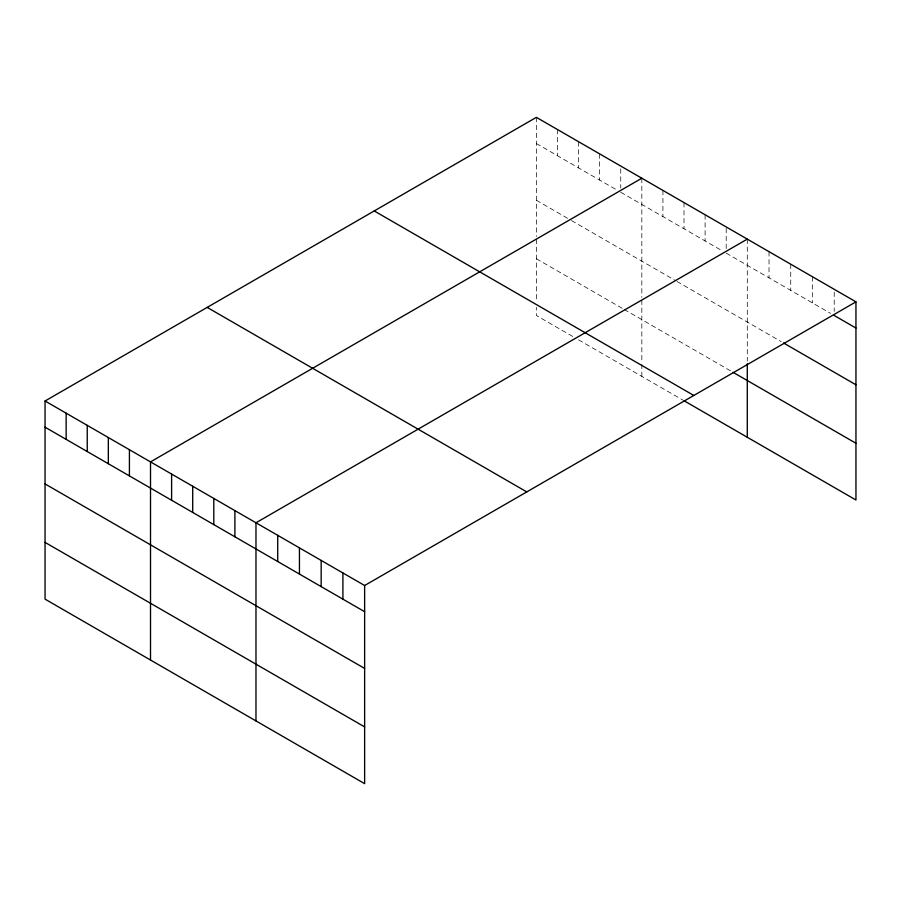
<?xml version="1.0" encoding="UTF-8"?>
<svg xmlns="http://www.w3.org/2000/svg" width="901" height="901" viewBox="0 0 901 901"><rect width="100%" height="100%" fill="white"/><g stroke="black" fill="none" stroke-linecap="round" stroke-linejoin="round"><path stroke-width="0.68" stroke-dasharray="4.5 3.38" d="M536.365 143.529L617.219 190.212M620.733 192.24L722.681 251.097M726.195 253.125L830.598 313.402M536.365 200.27L570.344 219.889M571.516 220.565L675.806 280.785M676.978 281.461L781.099 341.569M536.365 258.745L623.075 308.806M624.247 309.482L732.051 371.719M572.687 336.456L536.365 315.485L536.365 307.376M578.543 339.846L682.834 400.055M834.213 292.07L834.213 311.363M812.488 276.765L812.488 302.95M790.751 264.218L790.751 290.404M769.026 251.672L769.026 277.857M747.289 239.125L747.289 361.031M726.195 228.325L726.195 250.377M705.1 214.765L705.1 240.95M684.005 202.59L684.005 228.775M662.922 190.415L662.922 216.589M641.827 178.229L641.827 297.353M641.827 300.146L641.827 362.866M641.827 364.218L641.827 376.381M620.733 168.814L620.733 188.106M599.638 153.88L599.638 180.065M578.543 141.705L578.543 167.879M557.449 129.519L557.449 155.704M536.365 117.344L536.365 236.467M536.365 239.249L536.365 301.97"/><path stroke-width="1.35" d="M855.95 301.858L364.635 585.515L364.635 783.656L45.05 599.142L45.05 401.001L536.365 117.344L855.95 301.858L855.95 499.999L684.005 400.731M641.827 178.229L150.512 461.886L150.512 660.028M747.289 239.125L255.974 522.783L255.974 720.924M834.213 315.496L855.95 328.043M783.51 342.966L855.95 384.783M733.223 372.406L855.95 443.258M374.23 210.947L693.815 395.46M207.185 307.399L526.77 491.912M45.05 401.001L364.635 585.515M45.05 427.187L364.635 611.7M45.05 483.927L364.635 668.441M45.05 542.391L364.635 726.904M747.289 363.813L747.289 437.267M342.909 572.968L342.909 599.154M321.173 560.422L321.173 586.607M299.447 547.876L299.447 574.061M277.711 535.329L277.711 561.503M234.891 510.597L234.891 536.782M213.796 498.422L213.796 524.607M192.701 486.247L192.701 512.432M171.607 474.072L171.607 500.246M129.417 449.712L129.417 475.897M108.334 437.537L108.334 463.711M87.239 425.351L87.239 451.536M66.145 413.176L66.145 439.361"/></g></svg>
